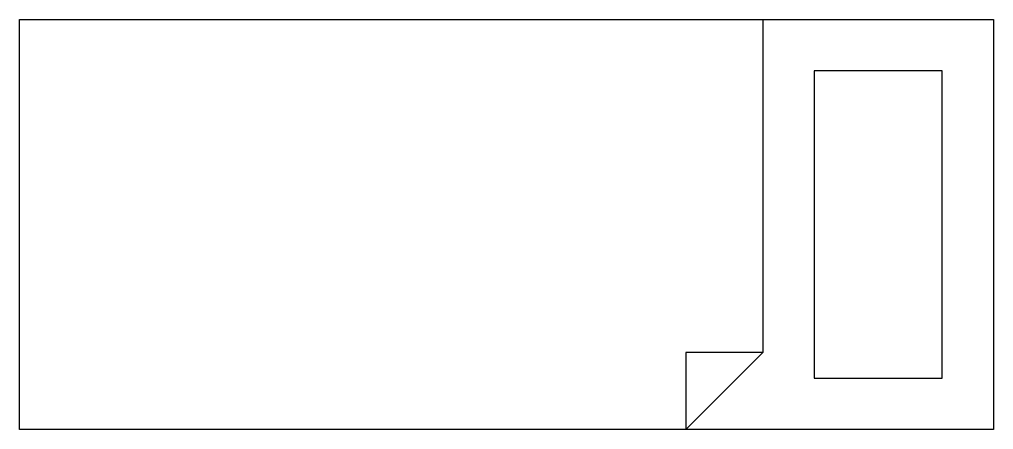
# Model space of a CAD drawing. Header units: millimetres. Extents: x -20349 to -20159, y 4075 to 4155.
import ezdxf

# ---------------------------------------------------------------- set-up
doc = ezdxf.new("R2010")
doc.units = ezdxf.units.MM

msp = doc.modelspace()

# ---------------------------------------------------------------- linework, layer by layer
for p, q in [((-20204.32, 4154.83), (-20204.32, 4089.83)), ((-20219.32, 4074.83), (-20204.32, 4089.83)), ((-20204.32, 4089.83), (-20219.32, 4089.83)), ((-20219.32, 4089.83), (-20219.32, 4074.83))]:
    msp.add_line(p, q)
for points in [[(-20349.32, 4154.83), (-20159.32, 4154.83), (-20159.32, 4074.83), (-20349.32, 4074.83)], [(-20169.32, 4144.83), (-20194.32, 4144.83), (-20194.32, 4084.83), (-20169.32, 4084.83)]]:
    msp.add_lwpolyline(points, close=True)

doc.saveas('drawing.dxf')
